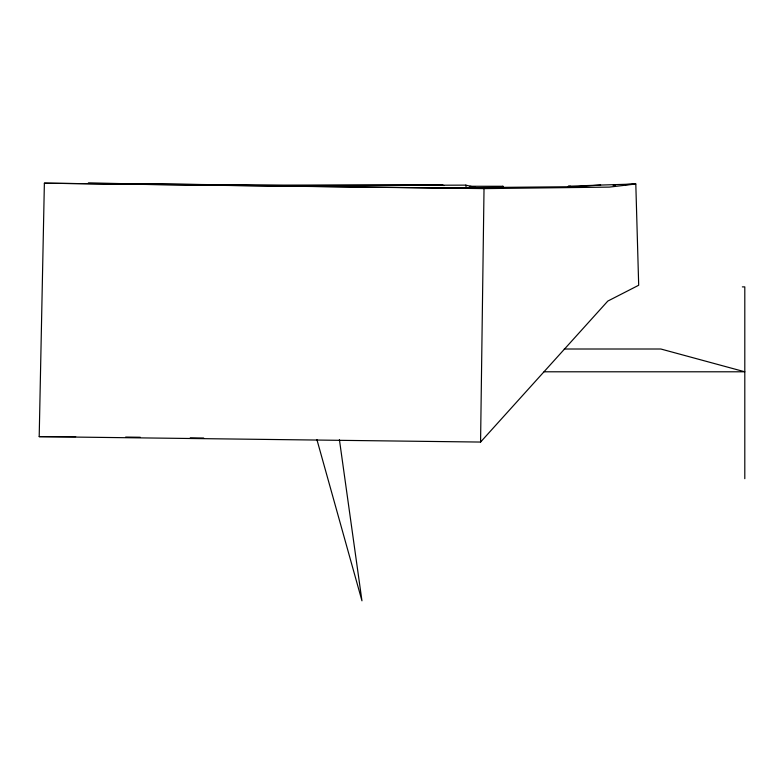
<?xml version="1.0" encoding="UTF-8"?>
<svg xmlns="http://www.w3.org/2000/svg" width="784" height="784" viewBox="0 0 784 784"><rect width="100%" height="100%" fill="white"/><g stroke="black" fill="none" stroke-linecap="round" stroke-linejoin="round"><path stroke-width="1.18" d="M480.572 442.058L484.022 188.611L609.364 187.111L635.804 183.995L638.686 285.258L607.806 301.076L480.572 442.058L39.2 436.639L44.374 183.191L439.687 187.944L576.808 186.67L600.622 185.063L635.804 183.995L625.073 184.652M613.147 185.387L615.528 185.24M600.622 185.063L568.233 186.269L570.634 186.269M477.191 187.886L465.804 185.132L288.463 185.651L88.161 183.211L255.898 185.161L441.902 184.799L444.048 185.583M469.939 186.269L503.122 186.269M742.36 286.885L744.8 286.885L744.8 478.691M564.255 349.007L660.834 349.007L744.8 371.792L544.086 371.792M39.2 436.639L75.676 436.649M125.636 437.08L140.267 437.256M190.257 437.854L203.673 438.021M44.374 183.191L484.022 188.611M316.903 439.589L361.953 600.809L339.413 439.648M502.769 186.269L503.112 188.091M465.804 185.132L466.166 187.356"/></g></svg>
